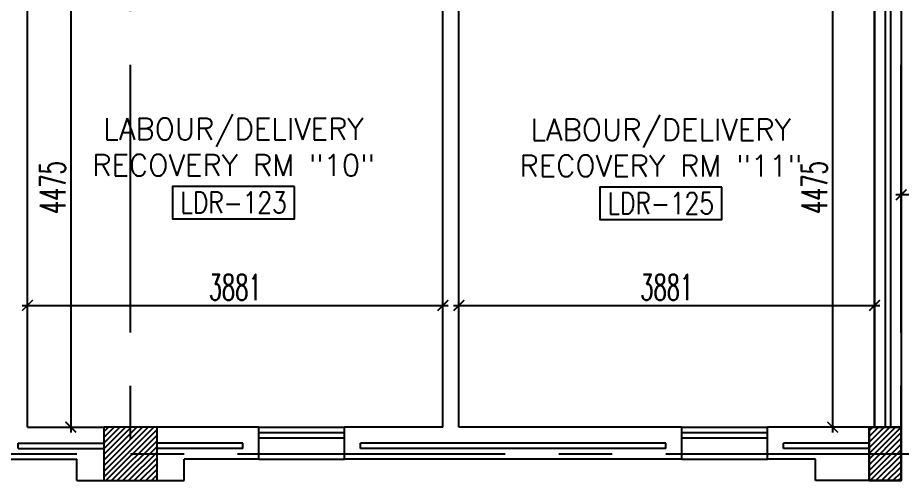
# Model space of a CAD drawing. Extents: x 275967.8 to 276060, y 57291.9 to 57371.4.
# Drawn here: x 276002.48 to 276010.75, y 57298.49 to 57302.84 of the extents above; entities that cross this region are included whole.
import ezdxf
from ezdxf.enums import TextEntityAlignment as Align

# ---------------------------------------------------------------- set-up
doc = ezdxf.new("R2010")
doc.units = 0
doc.header["$MEASUREMENT"] = 0
doc.header["$PDMODE"] = 34
doc.linetypes.add('CENTERX2', pattern=[4, 2.5, -0.5, 0.5, -0.5])
doc.layers.get('0').update_dxf_attribs({"linetype": 'CONTINUOUS'})
doc.layers.get('DEFPOINTS').update_dxf_attribs({"linetype": 'CONTINUOUS'})
for name, color, linetype in [('AXES', 11, 'CENTERX2'), ('COL', 5, 'CONTINUOUS'), ('DIM', 4, 'CONTINUOUS'), ('HAT', 8, 'CONTINUOUS'), ('INSUL', 4, 'CONTINUOUS'), ('RM-BOX', 4, 'CONTINUOUS'), ('RM-NAME', 2, 'CONTINUOUS'), ('RM-NO', 2, 'CONTINUOUS'), ('WALL', 2, 'CONTINUOUS'), ('WIN', 3, 'CONTINUOUS')]:
    doc.layers.add(name, color=color, linetype=linetype)
doc.styles.add('ROMANS', font='ROMANS.shx', dxfattribs={"width": 0.6})
doc.dimstyles.new('STANDARD in', dxfattribs={"dimtxt": 0.24, "dimasz": 0.1, "dimexe": 0.07, "dimexo": 0.05, "dimgap": 0.05, "dimtad": 1, "dimdec": 0, "dimlfac": 1000, "dimzin": 0, "dimdsep": 46, "dimtxsty": 'ROMANS', "dimblk": 'ARCHTICK', "dimcen": 0.05, "dimdle": 0.05, "dimclrd": 4, "dimclre": 4, "dimclrt": 2, "dimadec": 0, "dimazin": 0, "dimtfac": 1, "dimtdec": 0, "dimtmove": 2, "dimatfit": 3, "dimfxl": 0, "dimtolj": 1, "dimtzin": 0, "dimarcsym": 0})

# ---------------------------------------------------------------- blocks, each defined once
blk = doc.blocks.new('*X95')
at = {"color": 0}
for p, q in [((49339.2, 118282.1), (49806.8, 118749.7)), ((49339.2, 118335.2), (49753.8, 118749.7)), ((49339.2, 118388.2), (49700.8, 118749.7)), ((49339.2, 118441.2), (49647.7, 118749.7)), ((49339.2, 118494.3), (49594.7, 118749.7)), ((49339.2, 118547.3), (49541.7, 118749.7)), ((49339.2, 118600.3), (49488.6, 118749.7)), ((49339.2, 118653.4), (49435.6, 118749.7)), ((49339.2, 118706.4), (49382.6, 118749.7)), ((49359.9, 118249.7), (49839.2, 118729.1)), ((49412.9, 118249.7), (49839.2, 118676.1)), ((49465.9, 118249.7), (49839.2, 118623)), ((49519, 118249.7), (49839.2, 118570)), ((49572, 118249.7), (49839.2, 118517)), ((49625, 118249.7), (49839.2, 118463.9)), ((49678.1, 118249.7), (49839.2, 118410.9)), ((49731.1, 118249.7), (49839.2, 118357.9)), ((49784.1, 118249.7), (49839.2, 118304.8)), ((49837.2, 118249.7), (49839.2, 118251.8))]:
    blk.add_line(p, q, dxfattribs=at)
blk = doc.blocks.new('COL50')
at = {"layer": 'COL'}
blk.add_lwpolyline([(-250, 250), (-250, -250), (250, -250), (250, 250)], close=True, dxfattribs=at)
blk = doc.blocks.new('RM1')
at = {"layer": 'RM-BOX'}
blk.add_lwpolyline([(569.9, -200), (-569.9, -200), (-569.9, -500), (569.9, -500)], close=True, dxfattribs=at)
at = {"layer": 'RM-NAME', "style": 'ROMANS'}
for tag, p in [('ROOMNAME1', (0, 323.8)), ('ROOMNAME2', (0, 0))]:
    blk.add_attdef(tag, text='', height=200, dxfattribs=at).set_placement(p, align=Align.MIDDLE)
at = {"layer": 'RM-NO', "style": 'ROMANS', "width": 0.8}
blk.add_attdef('ROOMNO', text='', height=200, dxfattribs=at).set_placement((0, -350), align=Align.MIDDLE)
blk = doc.blocks.new('C-300')
at = {"layer": 'HAT', "linetype": 'ByBlock', "ltscale": 0.3}
h = blk.add_hatch(dxfattribs=at)
h.set_pattern_fill('ANSI31', color=8, scale=300, style=0)
h.set_pattern_definition([(45, (-258496.182, -82361.005), (-26.5165043, 26.5165043), [])])
h.paths.add_polyline_path([(300, 500), (0, 500), (0, 250), (300, 250)])
h.paths.add_polyline_path([(300, 250), (0, 250), (0, 0), (300, 0)])
at = {"layer": 'COL'}
blk.add_lwpolyline([(0, 500), (300, 500), (300, 0), (0, 0)], close=True, dxfattribs=at)
blk = doc.blocks.new('_ARCHTICK')
at = {"color": 0, "linetype": 'ByBlock', "const_width": 0.15}
blk.add_lwpolyline([(-0.5, -0.5), (0.5, 0.5)], dxfattribs=at)
blk = doc.blocks.new('*D370')
at = {"layer": 'DEFPOINTS', "color": 0, "linetype": 'ByBlock', "ltscale": 0.3}
for p in [(276006.4542, 57300.1505), (276002.573, 57299.8828), (276006.4542, 57299.8828)]:
    blk.add_point(p, dxfattribs=at)
at = {"layer": 'DIM', "color": 4, "linetype": 'ByBlock', "lineweight": -2, "ltscale": 0.3}
for p, q in [((276002.573, 57299.9328), (276002.573, 57300.2205)), ((276006.4542, 57299.9328), (276006.4542, 57300.2205)), ((276002.523, 57300.1505), (276006.5042, 57300.1505))]:
    blk.add_line(p, q, dxfattribs=at)
at = {"layer": 'DIM', "color": 4, "linetype": 'ByBlock', "lineweight": -2, "ltscale": 0.3, "xscale": 0.1, "yscale": 0.1, "zscale": 0.1, "rotation": 180}
blk.add_blockref('_ARCHTICK', (276002.573, 57300.1505), dxfattribs=at)
at = {"layer": 'DIM', "color": 4, "linetype": 'ByBlock', "lineweight": -2, "ltscale": 0.3, "xscale": 0.1, "yscale": 0.1, "zscale": 0.1}
blk.add_blockref('_ARCHTICK', (276006.4542, 57300.1505), dxfattribs=at)
at = {"layer": 'DIM', "color": 2, "linetype": 'ByBlock', "ltscale": 0.3, "insert": (276004.5136, 57300.3205), "char_height": 0.24, "attachment_point": 5, "style": 'ROMANS'}
blk.add_mtext('\\A1;3881', dxfattribs=at)
blk = doc.blocks.new('*D369')
at = {"layer": 'DEFPOINTS', "color": 0, "linetype": 'ByBlock', "ltscale": 0.3}
for p in [(276010.4855, 57300.1505), (276006.6042, 57299.7786), (276010.4855, 57299.7786)]:
    blk.add_point(p, dxfattribs=at)
at = {"layer": 'DIM', "color": 4, "linetype": 'ByBlock', "lineweight": -2, "ltscale": 0.3}
for p, q in [((276006.6042, 57299.8286), (276006.6042, 57300.2205)), ((276010.4855, 57299.8286), (276010.4855, 57300.2205)), ((276006.5542, 57300.1505), (276010.5355, 57300.1505))]:
    blk.add_line(p, q, dxfattribs=at)
at = {"layer": 'DIM', "color": 4, "linetype": 'ByBlock', "lineweight": -2, "ltscale": 0.3, "xscale": 0.1, "yscale": 0.1, "zscale": 0.1, "rotation": 180}
blk.add_blockref('_ARCHTICK', (276006.6042, 57300.1505), dxfattribs=at)
at = {"layer": 'DIM', "color": 4, "linetype": 'ByBlock', "lineweight": -2, "ltscale": 0.3, "xscale": 0.1, "yscale": 0.1, "zscale": 0.1}
blk.add_blockref('_ARCHTICK', (276010.4855, 57300.1505), dxfattribs=at)
at = {"layer": 'DIM', "color": 2, "linetype": 'ByBlock', "ltscale": 0.3, "insert": (276008.5449, 57300.3205), "char_height": 0.24, "attachment_point": 5, "style": 'ROMANS'}
blk.add_mtext('\\A1;3881', dxfattribs=at)
blk = doc.blocks.new('*D355')
at = {"layer": 'DEFPOINTS', "color": 0, "linetype": 'ByBlock', "ltscale": 0.3}
for p in [(276002.573, 57303.4879), (276002.573, 57299.0129), (276002.9779, 57299.0129)]:
    blk.add_point(p, dxfattribs=at)
at = {"layer": 'DIM', "color": 4, "linetype": 'ByBlock', "lineweight": -2, "ltscale": 0.3}
for p, q in [((276002.9779, 57303.5379), (276002.9779, 57298.9629)), ((276002.623, 57303.4879), (276003.0479, 57303.4879)), ((276002.623, 57299.0129), (276003.0479, 57299.0129))]:
    blk.add_line(p, q, dxfattribs=at)
at = {"layer": 'DIM', "color": 4, "linetype": 'ByBlock', "lineweight": -2, "ltscale": 0.3, "xscale": 0.1, "yscale": 0.1, "zscale": 0.1}
for p, rotation in [((276002.9779, 57303.4879), 90), ((276002.9779, 57299.0129), 270)]:
    blk.add_blockref('_ARCHTICK', p, dxfattribs=dict(at, rotation=rotation))
at = {"layer": 'DIM', "color": 2, "linetype": 'ByBlock', "ltscale": 0.3, "insert": (276002.8079, 57301.2504), "char_height": 0.24, "attachment_point": 5, "rotation": 90, "style": 'ROMANS'}
blk.add_mtext('\\A1;4475', dxfattribs=at)
blk = doc.blocks.new('*D354')
at = {"layer": 'DEFPOINTS', "color": 0, "linetype": 'ByBlock', "ltscale": 0.3}
for p in [(276010.4855, 57303.4879), (276010.0948, 57299.0129), (276010.1927, 57299.0129)]:
    blk.add_point(p, dxfattribs=at)
at = {"layer": 'DIM', "color": 4, "linetype": 'ByBlock', "lineweight": -2, "ltscale": 0.3}
for p, q in [((276010.0948, 57303.5379), (276010.0948, 57298.9629)), ((276010.4355, 57303.4879), (276010.0248, 57303.4879)), ((276010.1427, 57299.0129), (276010.0248, 57299.0129))]:
    blk.add_line(p, q, dxfattribs=at)
at = {"layer": 'DIM', "color": 4, "linetype": 'ByBlock', "lineweight": -2, "ltscale": 0.3, "xscale": 0.1, "yscale": 0.1, "zscale": 0.1}
for p, rotation in [((276010.0948, 57303.4879), 90), ((276010.0948, 57299.0129), 270)]:
    blk.add_blockref('_ARCHTICK', p, dxfattribs=dict(at, rotation=rotation))
at = {"layer": 'DIM', "color": 2, "linetype": 'ByBlock', "ltscale": 0.3, "insert": (276009.9248, 57301.2504), "char_height": 0.24, "attachment_point": 5, "rotation": 90, "style": 'ROMANS'}
blk.add_mtext('\\A1;4475', dxfattribs=at)
blk = doc.blocks.new('*D815')
at = {"layer": 'DEFPOINTS', "color": 0, "linetype": 'ByBlock', "ltscale": 0.3}
for p in [(276010.7355, 57301.1844), (276010.7355, 57300.8639), (276017.2605, 57300.8639)]:
    blk.add_point(p, dxfattribs=at)
at = {"layer": 'DIM', "color": 4, "linetype": 'ByBlock', "lineweight": -2, "ltscale": 0.3}
for p, q in [((276010.7355, 57300.9139), (276010.7355, 57301.2544)), ((276017.2605, 57300.9139), (276017.2605, 57301.2544)), ((276017.3105, 57301.1844), (276010.6855, 57301.1844))]:
    blk.add_line(p, q, dxfattribs=at)
at = {"layer": 'DIM', "color": 4, "linetype": 'ByBlock', "lineweight": -2, "ltscale": 0.3, "xscale": 0.1, "yscale": 0.1, "zscale": 0.1, "rotation": 180}
blk.add_blockref('_ARCHTICK', (276010.7355, 57301.1844), dxfattribs=at)
at = {"layer": 'DIM', "color": 4, "linetype": 'ByBlock', "lineweight": -2, "ltscale": 0.3, "xscale": 0.1, "yscale": 0.1, "zscale": 0.1}
blk.add_blockref('_ARCHTICK', (276017.2605, 57301.1844), dxfattribs=at)
at = {"layer": 'DIM', "color": 2, "linetype": 'ByBlock', "ltscale": 0.3, "insert": (276013.998, 57301.3544), "char_height": 0.24, "attachment_point": 5, "style": 'ROMANS'}
blk.add_mtext('\\A1;6525', dxfattribs=at)

msp = doc.modelspace()

# ---------------------------------------------------------------- linework, layer by layer
at = {"layer": 'AXES'}
for p, q in [((276003.5355, 57291.8986), (276003.5355, 57370.7113)), ((276010.7355, 57291.8986), (276010.7355, 57370.3613)), ((275968.5355, 57298.7629), (276036.5755, 57298.7629)), ((275968.5355, 57298.7629), (276036.5755, 57298.7629))]:
    msp.add_line(p, q, dxfattribs=at)
at = {"layer": 'INSUL'}
for p, q in [((276010.5855, 57305.6129), (276010.5855, 57299.0129)), ((276010.6355, 57305.6129), (276010.6355, 57299.0129)), ((276002.4855, 57298.8629), (276003.2855, 57298.8629)), ((276002.4855, 57298.8129), (276002.4855, 57298.8629)), ((276002.4855, 57298.8129), (276003.2855, 57298.8129)), ((276004.5855, 57298.8629), (276003.7855, 57298.8629)), ((276004.5855, 57298.8129), (276003.7855, 57298.8129)), ((276004.5855, 57298.8129), (276004.5855, 57298.8629)), ((276008.5355, 57298.8629), (276005.6855, 57298.8629)), ((276005.6855, 57298.8129), (276005.6855, 57298.8629)), ((276008.5355, 57298.8129), (276005.6855, 57298.8129)), ((276008.5355, 57298.8129), (276008.5355, 57298.8629)), ((276009.6355, 57298.8129), (276009.6355, 57298.8629)), ((276010.4355, 57298.8629), (276009.6355, 57298.8629)), ((276010.4355, 57298.8129), (276009.6355, 57298.8129))]:
    msp.add_line(p, q, dxfattribs=at)
at = {"layer": 'WALL'}
for p, q in [((276010.7355, 57305.6129), (276010.7355, 57299.0129)), ((276006.4542, 57299.0129), (276006.4542, 57304.6879)), ((276006.6042, 57299.0129), (276006.6042, 57304.6879)), ((276002.573, 57299.0129), (276002.573, 57303.4879)), ((276002.573, 57299.0129), (276002.573, 57303.4879)), ((276002.573, 57299.0129), (276002.573, 57303.4879)), ((276006.4542, 57299.0129), (276006.4542, 57303.4879)), ((276006.6042, 57299.0129), (276006.6042, 57303.4879)), ((276010.4855, 57303.4879), (276010.4855, 57299.0129)), ((276010.4855, 57299.0129), (276010.4855, 57303.4879)), ((276010.4855, 57299.0129), (276010.4855, 57303.4879)), ((276010.4855, 57299.0129), (276010.4855, 57303.4879)), ((276002.573, 57299.0129), (276003.2855, 57299.0129)), ((276004.7355, 57299.0129), (276003.7846, 57299.0129)), ((276004.7355, 57298.7129), (276004.7355, 57299.0129)), ((276006.4542, 57299.0129), (276005.5355, 57299.0129)), ((276005.5355, 57298.7129), (276005.5355, 57299.0129)), ((276008.6855, 57299.0129), (276006.6042, 57299.0129)), ((276008.6855, 57298.7129), (276008.6855, 57299.0129)), ((276009.4855, 57298.7129), (276009.4855, 57299.0129)), ((276010.4355, 57299.0129), (276009.4855, 57299.0129)), ((276002.3355, 57298.7129), (276003.0355, 57298.7129)), ((276003.0355, 57298.5129), (276003.0355, 57298.7129)), ((276004.7355, 57298.7129), (276004.0355, 57298.7129)), ((276004.0355, 57298.5129), (276004.0355, 57298.7129)), ((276008.6855, 57298.7129), (276005.5355, 57298.7129)), ((276009.9355, 57298.7129), (276009.4855, 57298.7129)), ((276009.9355, 57298.5129), (276009.9355, 57298.7129)), ((276003.0355, 57298.5129), (276004.0355, 57298.5129)), ((276010.4355, 57298.5129), (276009.9355, 57298.5129))]:
    msp.add_line(p, q, dxfattribs=at)
at = {"layer": 'WALL', "linetype": 'ByBlock', "ltscale": 0.3}
for points in [[(276003.2855, 57298.5129), (276003.7855, 57298.5129), (276003.7855, 57299.0129), (276003.2855, 57299.0129)], [(276010.4355, 57298.5129), (276010.7355, 57298.5129), (276010.7355, 57299.0129), (276010.4355, 57299.0129)]]:
    msp.add_lwpolyline(points, close=True, dxfattribs=at)
at = {"layer": 'WIN'}
for p, q in [((276004.7355, 57299.0129), (276005.5355, 57299.0129)), ((276008.6855, 57299.0129), (276009.4855, 57299.0129)), ((276004.7355, 57298.9629), (276005.5355, 57298.9629)), ((276004.7355, 57298.9129), (276005.5355, 57298.9129)), ((276008.6855, 57298.9629), (276009.4855, 57298.9629)), ((276008.6855, 57298.9129), (276009.4855, 57298.9129)), ((276004.7355, 57298.7129), (276005.5355, 57298.7129)), ((276008.6855, 57298.7129), (276009.4855, 57298.7129))]:
    msp.add_line(p, q, dxfattribs=at)

# ---------------------------------------------------------------- block references
at = {"layer": 'COL', "xscale": 0.001, "yscale": 0.001, "zscale": 0.001}
msp.add_blockref('COL50', (276003.5355, 57298.7629), dxfattribs=at)
at = {"layer": 'COL', "color": 6, "linetype": 'ByBlock', "ltscale": 0.3, "xscale": 0.001, "yscale": 0.001, "zscale": 0.001}
msp.add_blockref('C-300', (276010.4355, 57298.5129), dxfattribs=at)
at = {"layer": 'HAT', "xscale": 0.001, "yscale": 0.001, "zscale": 0.001}
msp.add_blockref('*X95', (275953.9463, 57180.2632), dxfattribs=at)
at = {"layer": 'RM-NAME', "xscale": 0.001, "yscale": 0.001, "zscale": 0.001}
for p, values in [((276004.4985, 57301.461), {'ROOMNO': 'LDR-123', 'ROOMNAME2': 'RECOVERY RM "10"', 'ROOMNAME1': 'LABOUR/DELIVERY'}), ((276008.4891, 57301.4546), {'ROOMNO': 'LDR-125', 'ROOMNAME2': 'RECOVERY RM "11"', 'ROOMNAME1': 'LABOUR/DELIVERY'})]:
    msp.add_blockref('RM1', p, dxfattribs=at).add_auto_attribs(values)

# ---------------------------------------------------------------- dimensions: what is measured, and where the dimension line sits
at = {"layer": 'DIM', "linetype": 'ByBlock', "ltscale": 0.3}
for base, p1, p2, picture, middle in [((276002.9779, 57299.0129), (276002.573, 57303.4879), (276002.573, 57299.0129), '*D355', (276002.8079, 57301.2504)), ((276010.0948, 57299.0129), (276010.4855, 57303.4879), (276010.1927, 57299.0129), '*D354', (276009.9248, 57301.2504))]:
    dim = msp.add_linear_dim(base=base, p1=p1, p2=p2, angle=90, dimstyle='STANDARD in', dxfattribs=at)
    dim.commit()
    dim.dimension.update_dxf_attribs({"geometry": picture, "text_midpoint": middle})
for base, p1, p2, picture, middle in [((276010.7355, 57301.1844), (276017.2605, 57300.8639), (276010.7355, 57300.8639), '*D815', (276013.998, 57301.3544)), ((276006.4542, 57300.1505), (276002.573, 57299.8828), (276006.4542, 57299.8828), '*D370', (276004.5136, 57300.3205)), ((276010.4855, 57300.1505), (276006.6042, 57299.7786), (276010.4855, 57299.7786), '*D369', (276008.5449, 57300.3205))]:
    dim = msp.add_linear_dim(base=base, p1=p1, p2=p2, dimstyle='STANDARD in', dxfattribs=at)
    dim.commit()
    dim.dimension.update_dxf_attribs({"geometry": picture, "text_midpoint": middle})

doc.saveas('drawing.dxf')
